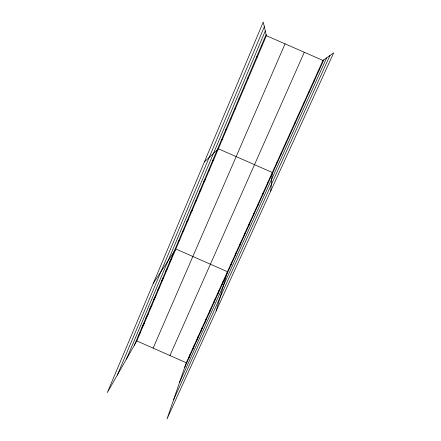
<?xml version="1.0" encoding="UTF-8"?>
<svg xmlns="http://www.w3.org/2000/svg" width="441" height="441" viewBox="0 0 441 441"><rect width="100%" height="100%" fill="white"/><g stroke="black" fill="none" stroke-linecap="round" stroke-linejoin="round"><path stroke-width="0.66" d="M276.678 164.091L276.728 162.723M270.735 191.102L272.312 172.481L218.367 148.793L204.381 161.957M267.428 184.536L267.643 182.8M262.715 194.955L263.018 193.031M258.04 205.28L258.432 203.174M253.41 215.511L253.889 213.224M248.823 225.649L249.38 223.19M244.275 235.698L244.915 233.063M239.772 245.654L240.488 242.853M235.307 255.526L236.1 252.555M230.88 265.311L231.751 262.175M216.151 310.999L227.435 271.711L175.832 248.994L153.314 283.304M222.137 284.621L223.157 281.171M217.826 294.153L218.918 290.542M213.554 303.595L214.717 299.836M209.315 312.961L210.55 309.053M205.115 322.25L206.416 318.193M200.947 331.456L202.314 327.255M196.818 340.584L198.252 336.24M192.723 349.636L194.222 345.154M188.66 358.605L190.225 353.991M186.262 362.756L167.007 418.95L333.672 52.854L322.983 60.445L186.262 362.756L136.809 340.926L107.328 392.567L263.26 22.05L266.386 35.677L136.809 340.926M117.284 375.131L264.335 26.741M126.402 359.161L265.3 30.958M134.318 345.292L266.127 34.558M153.126 348.125L285.051 43.846M169.939 355.551L304.296 52.27M184.636 367.507L323.859 59.822M179.465 382.595L326.682 57.815M173.511 399.976L329.989 55.467M138.132 336.307L140.569 332.079M141.974 327.239L144.356 323.154M145.855 318.099L148.176 314.152M149.764 308.882L152.029 305.078M153.705 299.582L155.91 295.928M157.685 290.206L159.829 286.7M161.698 280.746L163.776 277.395M165.744 271.204L167.762 268.007M169.829 261.579L171.781 258.542M178.098 242.076L179.922 239.364M182.293 232.198L184.046 229.651M186.521 222.225L188.202 219.85M190.788 212.171L192.403 209.966M195.093 202.022L196.631 199.999M199.431 191.785L200.903 189.939M203.814 181.449L205.208 179.79M208.24 171.025L209.558 169.548M212.7 160.507L213.94 159.218M221.459 139.858L222.545 138.948M225.753 129.737L226.762 129.015M230.081 119.528L231.018 118.998M318.17 71.078L318.953 70.67M234.452 109.23L235.301 108.894M313.408 81.618L314.086 81.42M238.857 98.845L239.628 98.707M308.683 92.064L309.268 92.075M243.3 88.365L243.994 88.426M266.386 35.677L322.983 60.445M247.787 77.792L248.393 78.063M303.998 102.422L304.488 102.637M252.307 67.131L252.831 67.605M299.356 112.692L299.748 113.105M256.877 56.365L257.307 57.054M294.748 122.868L295.057 123.48M261.48 45.511L261.827 46.41M290.184 132.962L290.398 133.766M285.663 142.967L285.785 143.964M281.176 152.889L281.215 154.069"/></g></svg>
